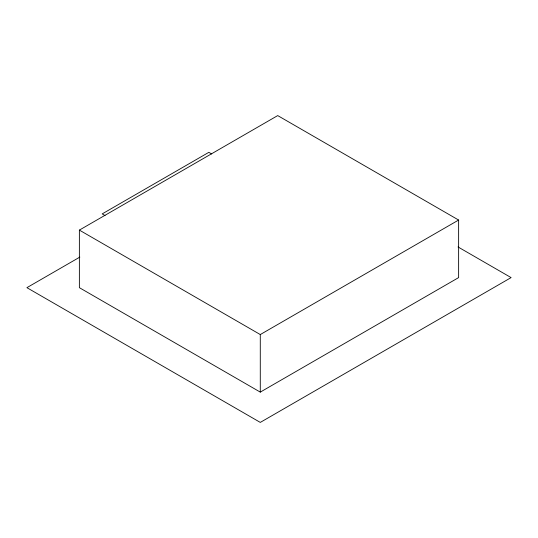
<?xml version="1.0" encoding="UTF-8"?>
<svg xmlns="http://www.w3.org/2000/svg" width="538" height="538" viewBox="0 0 538 538"><rect width="100%" height="100%" fill="white"/><g stroke="black" fill="none" stroke-linecap="round" stroke-linejoin="round"><path stroke-width="0.81" d="M79.375 230.103L277.716 115.589L458.625 220.042L458.625 277.601L260.284 392.115L79.375 287.669L79.375 230.103L260.284 334.555L458.625 220.042M79.839 257.097L26.9 287.669L260.284 422.411L511.1 277.601L458.026 246.955M211.683 153.962L208.845 152.328L102.2 213.895L105.031 215.536M260.284 334.555L260.284 392.115"/></g></svg>
